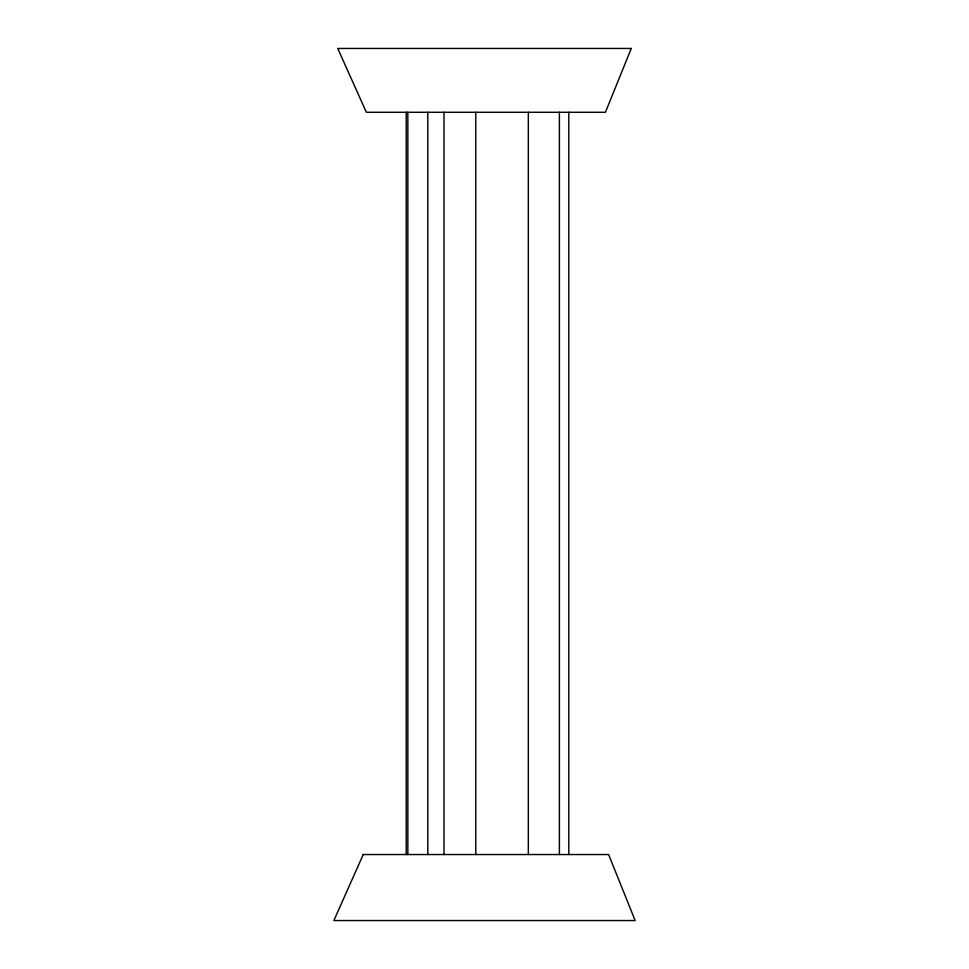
<?xml version="1.0" encoding="UTF-8"?>
<svg xmlns="http://www.w3.org/2000/svg" width="969" height="969" viewBox="0 0 969 969"><rect width="100%" height="100%" fill="white"/><g stroke="black" fill="none" stroke-linecap="round" stroke-linejoin="round"><path stroke-width="1.45" d="M568.791 112.283L568.791 854.537M559.404 112.283L559.404 854.537M528.335 112.283L528.335 854.537M475.779 112.283L475.779 854.537M444.008 112.283L444.008 854.537M427.801 112.283L427.801 854.537M407.84 112.283L407.84 854.537M406.229 112.283L406.229 854.537M631.255 48.45L605.431 112.283L366.355 112.283L337.745 48.45L631.255 48.45M363.23 854.537L333.857 920.55L635.143 920.55L608.629 854.537L363.23 854.537"/></g></svg>
